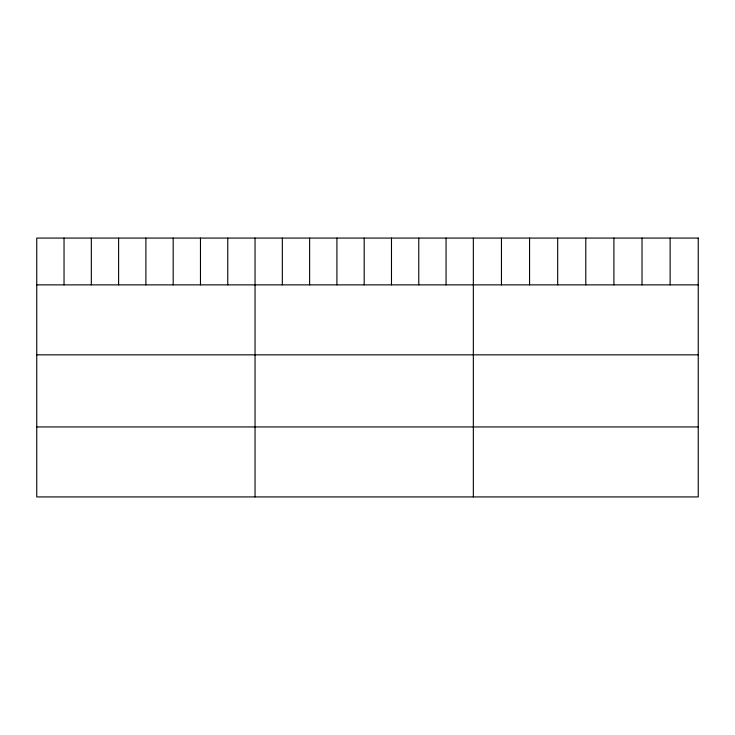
<?xml version="1.0" encoding="UTF-8"?>
<svg xmlns="http://www.w3.org/2000/svg" width="735" height="735" viewBox="0 0 735 735"><rect width="100%" height="100%" fill="white"/><g stroke="black" fill="none" stroke-linecap="round" stroke-linejoin="round"><path stroke-width="1.1" d="M36.75 284.868L698.25 284.868M36.75 354.84L698.25 354.84M36.75 426.943L698.25 426.943M670.136 238.076L670.136 284.868M642.022 238.076L642.022 284.868M613.909 238.076L613.909 284.868M585.795 238.076L585.795 284.868M557.681 238.076L557.681 284.868M529.567 238.076L529.567 284.868M501.454 238.076L501.454 284.868M473.34 238.076L473.34 496.924M446.053 238.076L446.053 284.868M418.766 238.076L418.766 284.868M391.479 238.076L391.479 284.868M364.192 238.076L364.192 284.868M336.906 238.076L336.906 284.868M309.619 238.076L309.619 284.868M282.332 238.076L282.332 284.868M255.045 238.076L255.045 496.924M227.758 238.076L227.758 284.868M200.471 238.076L200.471 284.868M173.184 238.076L173.184 284.868M145.898 238.076L145.898 284.868M118.611 238.076L118.611 284.868M91.324 238.076L91.324 284.868M64.037 238.076L64.037 284.868M698.25 238.076L36.75 238.076L36.75 496.924L698.25 496.924L698.25 238.076"/></g></svg>
